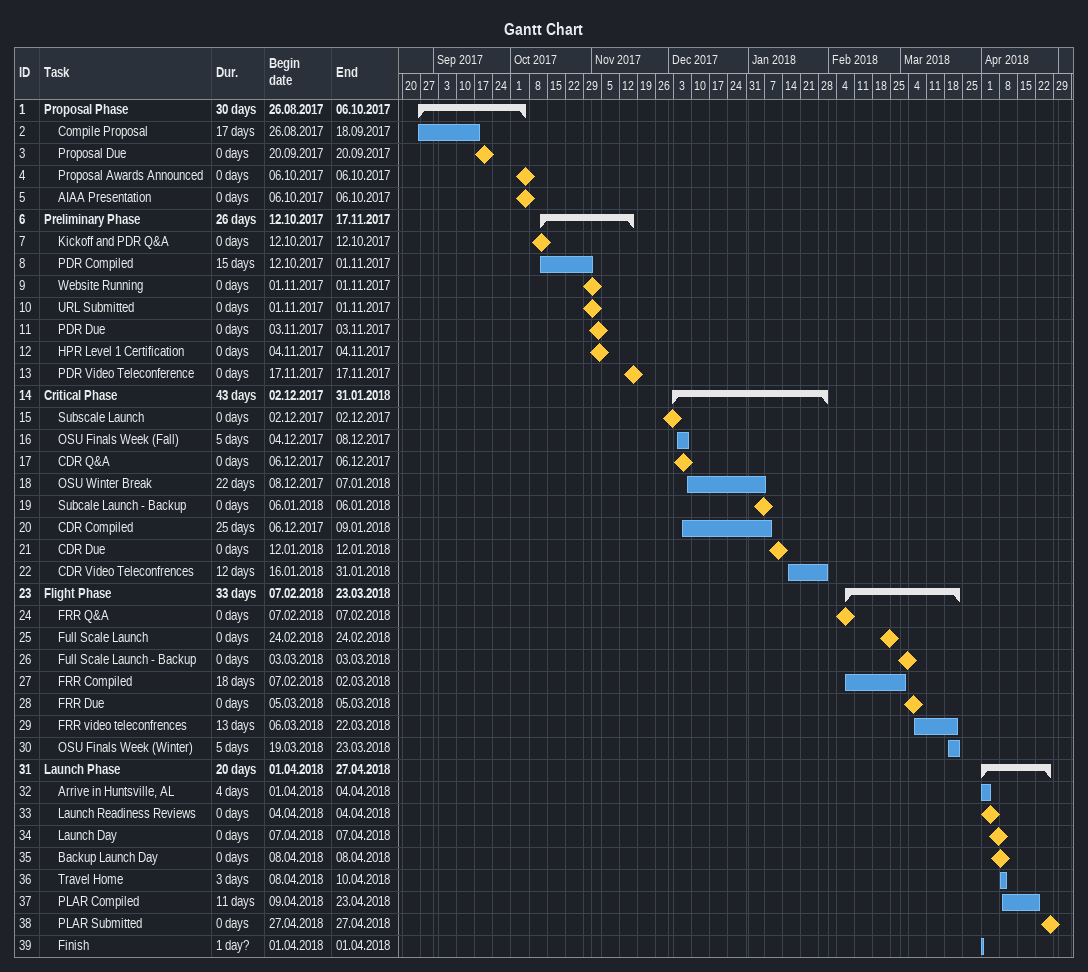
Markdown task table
Gantt Chart

| ID | Level | Task | Duration | Start | Finish |
|---|---|---|---|---|---|
| 1 | 1 | **Proposal Phase** | 30d | 2017-08-26 | 2017-10-06 |
| 2 | 2 | Compile Proposal | 17d | 2017-08-26 | 2017-09-18 |
| 3 | 2 | Proposal Due | 0d | 2017-09-20 | 2017-09-20 |
| 4 | 2 | Proposal Awards Announced | 0d | 2017-10-06 | 2017-10-06 |
| 5 | 2 | AIAA Presentation | 0d | 2017-10-06 | 2017-10-06 |
| 6 | 1 | **Preliminary Phase** | 26d | 2017-10-12 | 2017-11-17 |
| 7 | 2 | Kickoff and PDR Q&A | 0d | 2017-10-12 | 2017-10-12 |
| 8 | 2 | PDR Compiled | 15d | 2017-10-12 | 2017-11-01 |
| 9 | 2 | Website Running | 0d | 2017-11-01 | 2017-11-01 |
| 10 | 2 | URL Submitted | 0d | 2017-11-01 | 2017-11-01 |
| 11 | 2 | PDR Due | 0d | 2017-11-03 | 2017-11-03 |
| 12 | 2 | HPR Level 1 Certification | 0d | 2017-11-04 | 2017-11-04 |
| 13 | 2 | PDR Video Teleconference | 0d | 2017-11-17 | 2017-11-17 |
| 14 | 1 | **Critical Phase** | 43d | 2017-12-02 | 2018-01-31 |
| 15 | 2 | Subscale Launch | 0d | 2017-12-02 | 2017-12-02 |
| 16 | 2 | OSU Finals Week (Fall) | 5d | 2017-12-04 | 2017-12-08 |
| 17 | 2 | CDR Q&A | 0d | 2017-12-06 | 2017-12-06 |
| 18 | 2 | OSU Winter Break | 22d | 2017-12-08 | 2018-01-07 |
| 19 | 2 | Subcale Launch - Backup | 0d | 2018-01-06 | 2018-01-06 |
| 20 | 2 | CDR Compiled | 25d | 2017-12-06 | 2018-01-09 |
| 21 | 2 | CDR Due | 0d | 2018-01-12 | 2018-01-12 |
| 22 | 2 | CDR Video Teleconfrences | 12d | 2018-01-16 | 2018-01-31 |
| 23 | 1 | **Flight Phase** | 33d | 2018-02-07 | 2018-03-23 |
| 24 | 2 | FRR Q&A | 0d | 2018-02-07 | 2018-02-07 |
| 25 | 2 | Full Scale Launch | 0d | 2018-02-24 | 2018-02-24 |
| 26 | 2 | Full Scale Launch - Backup | 0d | 2018-03-03 | 2018-03-03 |
| 27 | 2 | FRR Compiled | 18d | 2018-02-07 | 2018-03-02 |
| 28 | 2 | FRR Due | 0d | 2018-03-05 | 2018-03-05 |
| 29 | 2 | FRR video teleconfrences | 13d | 2018-03-06 | 2018-03-22 |
| 30 | 2 | OSU Finals Week (Winter) | 5d | 2018-03-19 | 2018-03-23 |
| 31 | 1 | **Launch Phase** | 20d | 2018-04-01 | 2018-04-27 |
| 32 | 2 | Arrive in Huntsville, AL | 4d | 2018-04-01 | 2018-04-04 |
| 33 | 2 | Launch Readiness Reviews | 0d | 2018-04-04 | 2018-04-04 |
| 34 | 2 | Launch Day | 0d | 2018-04-07 | 2018-04-07 |
| 35 | 2 | Backup Launch Day | 0d | 2018-04-08 | 2018-04-08 |
| 36 | 2 | Travel Home | 3d | 2018-04-08 | 2018-04-10 |
| 37 | 2 | PLAR Compiled | 11d | 2018-04-09 | 2018-04-23 |
| 38 | 2 | PLAR Submitted | 0d | 2018-04-27 | 2018-04-27 |
| 39 | 2 | Finish | 1d? | 2018-04-01 | 2018-04-01 |
